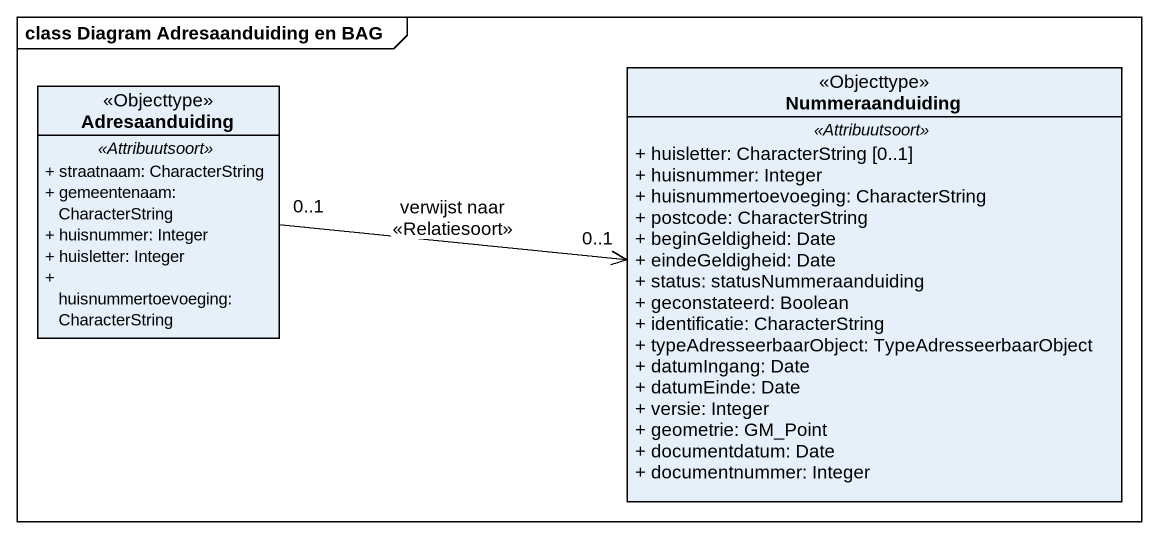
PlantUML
@startuml
mainframe class Diagram Adresaanduiding en BAG
hide circle
hide empty members
skinparam classAttributeIconSize 0
class Adresaanduiding <<Objecttype>> {
  .. <<Attribuutsoort>> ..
  + straatnaam: CharacterString
  + gemeentenaam: CharacterString
  + huisnummer: Integer
  + huisletter: Integer
  + huisnummertoevoeging: CharacterString
}
class Nummeraanduiding <<Objecttype>> {
  .. <<Attribuutsoort>> ..
  + huisletter: CharacterString [0..1]
  + huisnummer: Integer
  + huisnummertoevoeging: CharacterString
  + postcode: CharacterString
  + beginGeldigheid: Date
  + eindeGeldigheid: Date
  + status: statusNummeraanduiding
  + geconstateerd: Boolean
  + identificatie: CharacterString
  + typeAdresseerbaarObject: TypeAdresseerbaarObject
  + datumIngang: Date
  + datumEinde: Date
  + versie: Integer
  + geometrie: GM_Point
  + documentdatum: Date
  + documentnummer: Integer
}
Adresaanduiding "0..1" -right-> "0..1" Nummeraanduiding : verwijst naar\n<<Relatiesoort>>
@enduml
